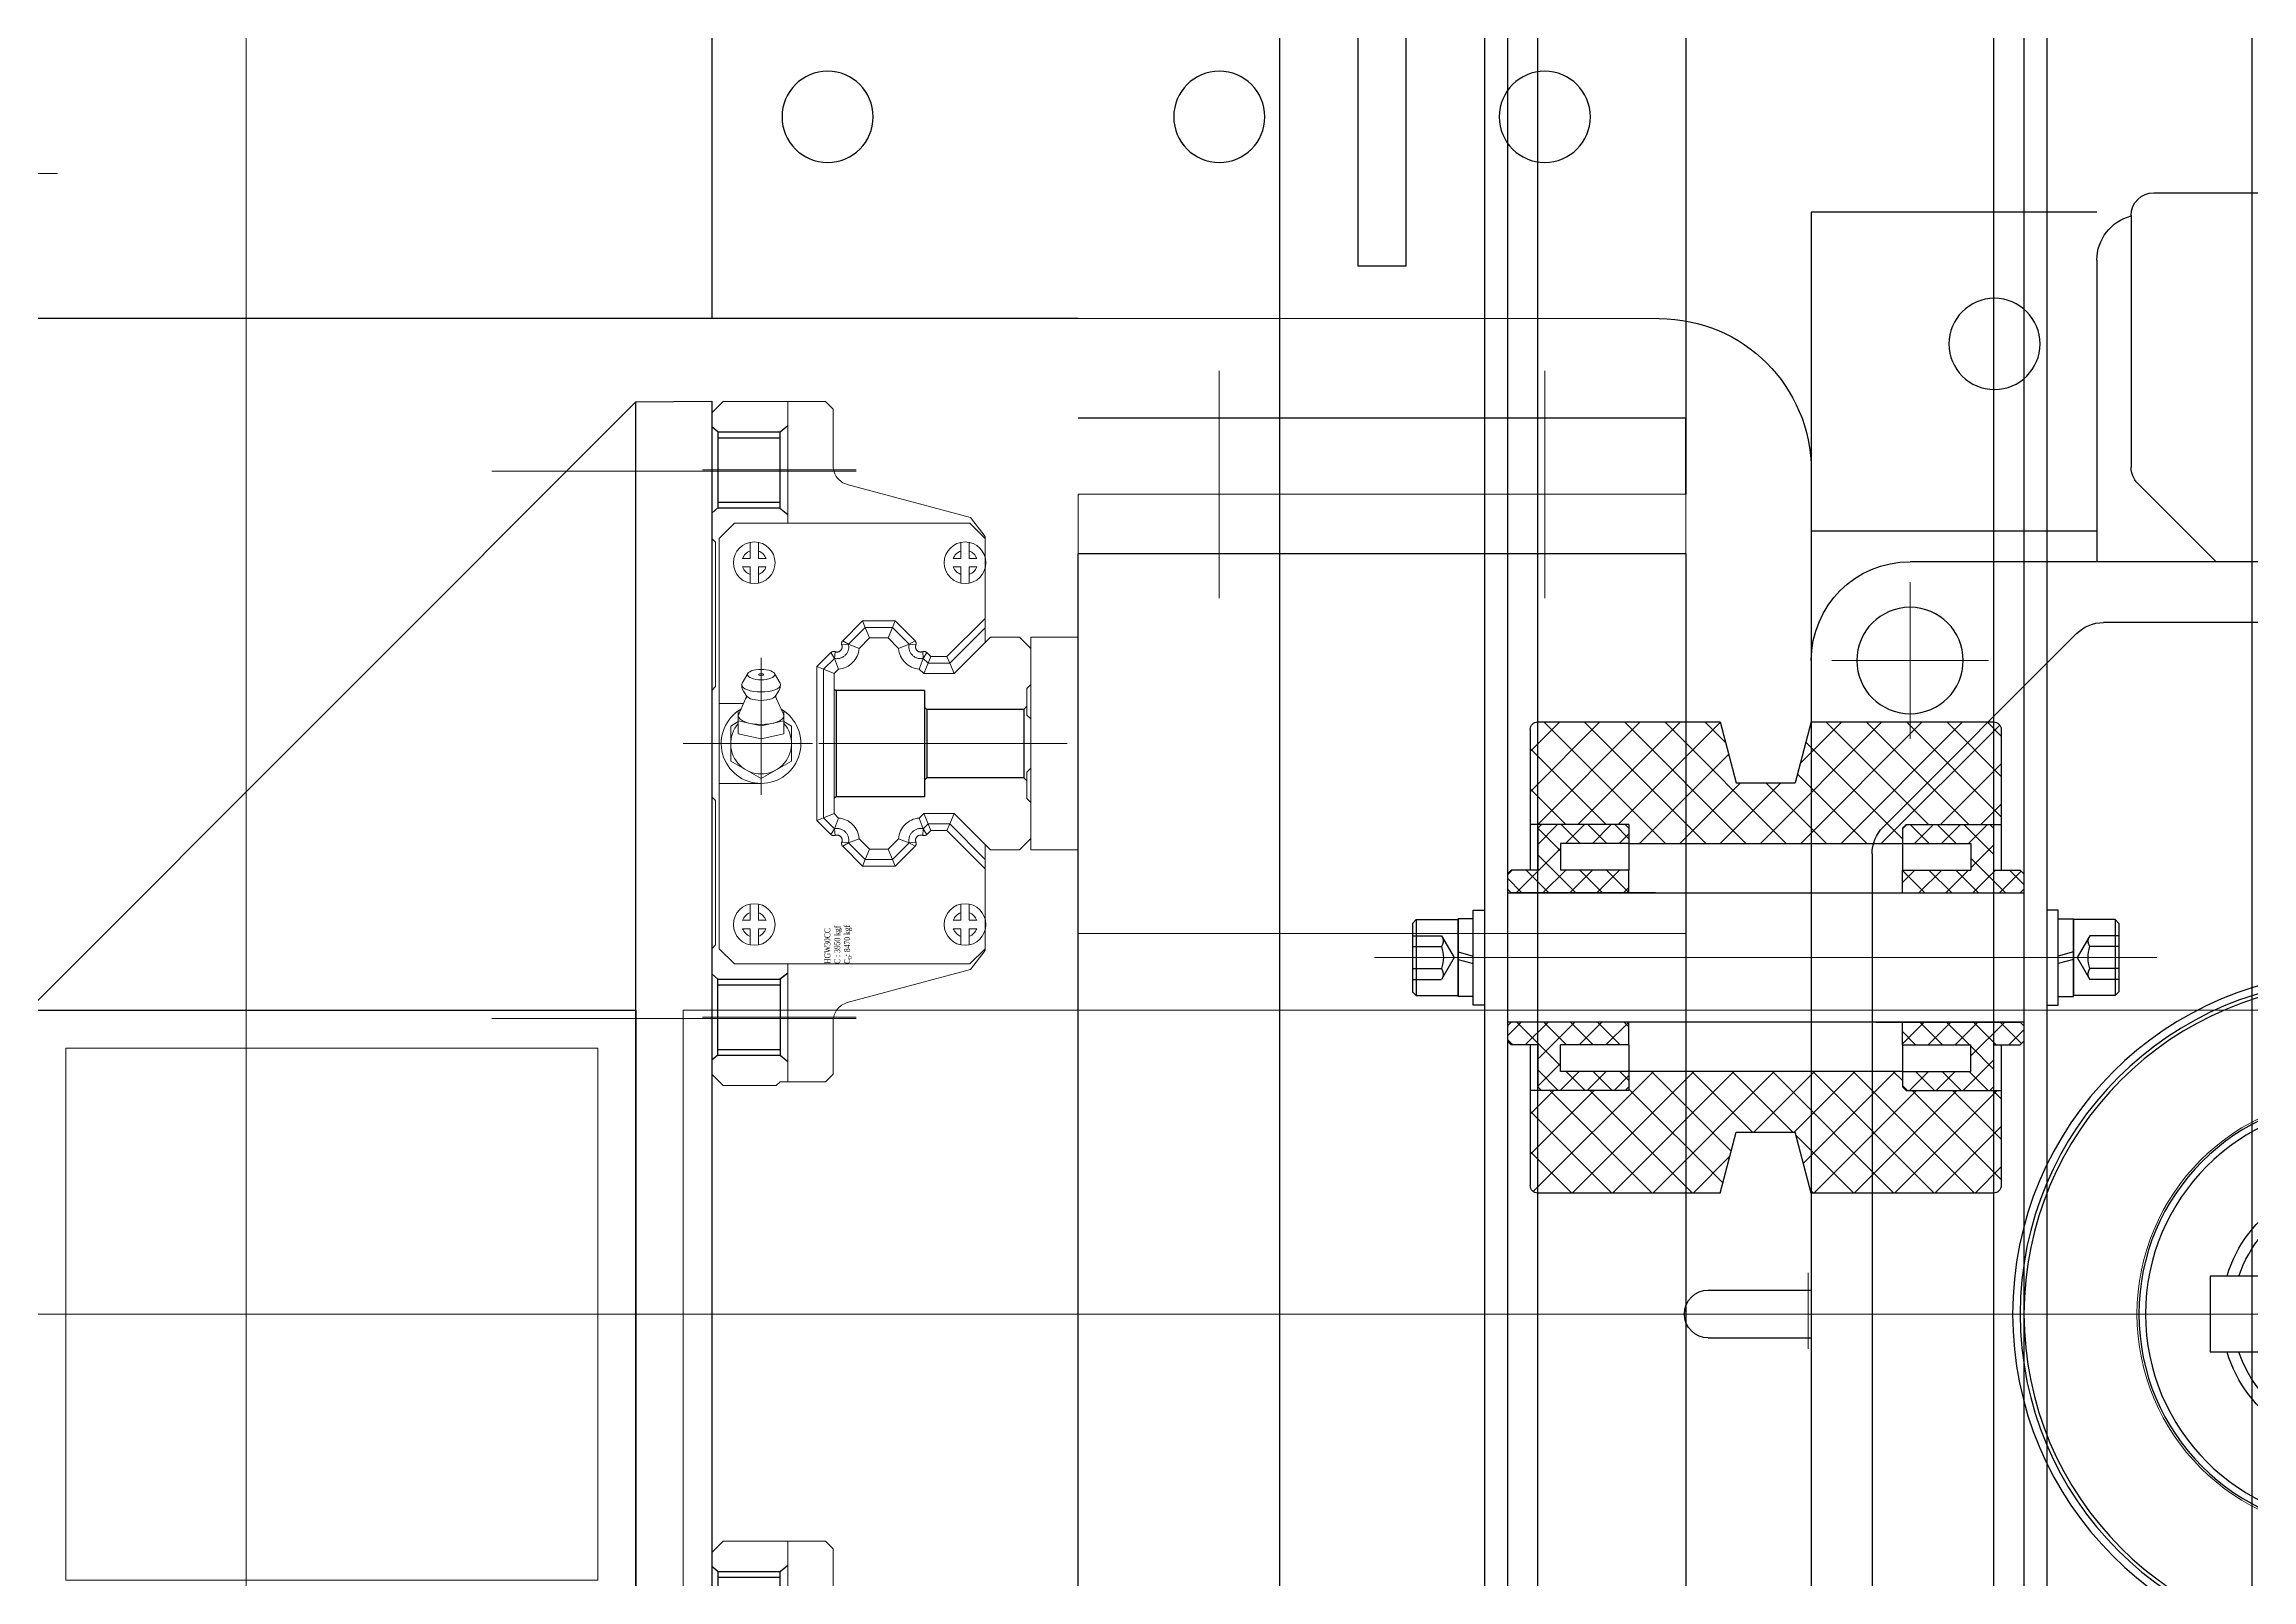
# Model space of a CAD drawing. Extents: x 539033 to 804858, y 468425 to 1263560.
# Drawn here: x 743904.6 to 744195.2, y 509453.6 to 509655.7 of the extents above; entities that cross this region are included whole.
import ezdxf

# ---------------------------------------------------------------- set-up
doc = ezdxf.new("R2010")
doc.units = 0
doc.header["$LTSCALE"] = 1000
doc.header["$MEASUREMENT"] = 0
for name, pattern in [('0', [0, 0]), ('ACAD_ISO02W100', [15, 12, -3]), ('ACAD_ISO04W100', [30, 24, -3, 0, -3]), ('ACAD_ISO10W100', [18.5, 12, -3, 0.5, -3]), ('CENTER2', [1.125, 0.75, -0.125, 0.125, -0.125]), ('DASH', [0.35, 0.25, -0.1]), ('SOLID', [0])]:
    doc.linetypes.add(name, pattern=pattern)
doc.layers.get('0').update_dxf_attribs({"linetype": 'CONTINUOUS'})
for name, color, linetype, lineweight in [('AM_0', 7, 'CONTINUOUS', 30), ('AM_4', 4, 'CONTINUOUS', 15), ('AM_7', 4, 'CENTER2', 15), ('中心線', 4, 'CENTER2', 20), ('中心线', 1, 'ACAD_ISO10W100', 15), ('指線', 3, 'CONTINUOUS', 15), ('标注', 7, 'SOLID', 15), ('点划线', 1, 'ACAD_ISO04W100', 15), ('粗实线', 7, '0', 30), ('虚线', 6, 'ACAD_ISO02W100', 18)]:
    doc.layers.add(name, color=color, linetype=linetype, lineweight=lineweight)
for name, color, linetype in [('View_0_PV', 7, 'CONTINUOUS'), ('摄像头', 7, 'CONTINUOUS'), ('虛線', 7, 'DASH')]:
    doc.layers.add(name, color=color, linetype=linetype)
doc.styles.get("Standard").update_dxf_attribs({"font": 'txt.shx', "width": 0.7, "height": 500, "bigfont": 'hzdx.shx'})

# ---------------------------------------------------------------- blocks, each defined once
blk = doc.blocks.new('A$C3CA42C6C')
at = {"layer": '标注'}
h = blk.add_hatch(dxfattribs=at)
h.set_pattern_fill('ANSI37', color=256, scale=30, angle=270, style=0)
h.set_pattern_definition([(225, (512.0958, 369.0855), (-2.65165, 2.65165), []), (135, (512.0958, 369.0855), (2.65165, 2.65165), [])])
h.paths.add_polyline_path([(55, -126.72), (55, -124.22), (42, -124.22), (42, -111.72, -0.414214), (43, -110.72), (67, -110.72), (69.1, -118.72), (76.9, -118.72), (79, -110.72), (103, -110.72, -0.414214), (104, -111.72), (104, -124.22), (91, -124.22), (91, -126.72)])
h.paths.add_polyline_path([(91, -156.72), (91, -159.22), (104, -159.22), (104, -171.72, -0.414214), (103, -172.72), (79, -172.72), (76.9, -164.72), (69.1, -164.72), (67, -172.72), (43, -172.72, -0.414214), (42, -171.72), (42, -159.22), (55, -159.22), (55, -156.72)])
h = blk.add_hatch(dxfattribs=at)
h.set_pattern_fill('ANSI37', color=256, scale=20, angle=180, style=0)
h.set_pattern_definition([(315, (-50.907, 65.0758), (-1.767767, -1.767767), []), (225, (-50.907, 65.0758), (-1.767767, 1.767767), [])])
h.paths.add_polyline_path([(55, -153.22), (46, -153.22), (46, -156.72), (55, -156.72), (55, -158.72), (54.5, -159.22), (43.5, -159.22), (43, -158.72), (43, -153.22), (39.5, -153.22), (39, -152.72), (39, -150.72), (39.5, -150.22), (55, -150.22)])
h.paths.add_polyline_path([(107, -152.72), (106.5, -153.22), (103, -153.22), (103, -158.72), (102.5, -159.22), (91.5, -159.22), (91, -158.72), (91, -156.72), (100, -156.72), (100, -153.22), (91, -153.22), (91, -150.22), (106.5, -150.22), (107, -150.72)])
h.paths.add_polyline_path([(103, -130.22), (106.5, -130.22), (107, -130.72), (107, -132.72), (106.5, -133.22), (91, -133.22), (91, -130.22), (100, -130.22), (100, -126.72), (91, -126.72), (91, -124.72), (91.5, -124.22), (102.5, -124.22), (103, -124.72)])
h.paths.add_polyline_path([(55, -126.72), (46, -126.72), (46, -130.22), (55, -130.22), (55, -133.22), (39.5, -133.22), (39, -132.72), (39, -130.72), (39.5, -130.22), (43, -130.22), (43, -124.72), (43.5, -124.22), (54.5, -124.22), (55, -124.72)])
at = {"layer": '点划线'}
blk.add_line((21.5, -141.74), (124.5, -141.74), dxfattribs=at)
at = {"layer": '粗实线', "color": 3}
for p, q in [((43, 414.26), (43, -707.05)), ((103, -707.05), (103, 414.26))]:
    blk.add_line(p, q, dxfattribs=at)
at = {"layer": '粗实线'}
for p, q in [((107, 365.26), (107, -716.74)), ((110, 365.26), (110, -716.74)), ((137, 365.26), (137, -716.74)), ((9, 233.26), (9, -716.74)), ((36, 233.26), (36, -716.74)), ((39, 233.26), (39, -716.74)), ((42, -111.72), (42, -130.22)), ((67, -110.72), (43, -110.72)), ((67, -110.72), (69.1, -118.72)), ((79, -110.72), (76.9, -118.72)), ((103, -110.72), (79, -110.72)), ((104, -111.72), (104, -130.22)), ((76.9, -118.72), (69.1, -118.72)), ((54.5, -124.22), (42, -124.22)), ((43.5, -124.22), (43, -124.72)), ((43, -124.72), (43, -130.22)), ((54.5, -124.22), (55, -124.72)), ((55, -124.72), (55, -130.22)), ((91.5, -124.22), (91, -124.72)), ((91, -124.22), (104, -124.22)), ((91, -124.22), (91, -130.22)), ((102.5, -124.22), (103, -124.72)), ((103, -124.72), (103, -130.22)), ((46, -126.72), (46, -130.22)), ((55, -126.72), (46, -126.72)), ((91, -126.72), (55, -126.72)), ((91, -126.72), (100, -126.72)), ((100, -126.72), (100, -130.22)), ((39.5, -130.22), (39, -130.72)), ((39, -130.72), (39, -133.22)), ((43, -130.22), (39.5, -130.22)), ((55, -130.22), (46, -130.22)), ((55, -133.22), (55, -130.22)), ((91, -133.22), (91, -130.22)), ((91, -130.22), (100, -130.22)), ((103, -130.22), (106.5, -130.22)), ((106.5, -130.22), (107, -130.72)), ((107, -130.72), (107, -152.72)), ((39.5, -133.22), (39, -132.72)), ((107, -133.22), (39, -133.22)), ((58.5, -133.22), (39.5, -133.22)), ((87.5, -133.22), (106.5, -133.22)), ((106.5, -133.22), (107, -132.72)), ((34.5, -147.99), (34.5, -135.49)), ((34.5, -135.49), (36, -135.49)), ((36, -135.49), (36, -147.99)), ((110, -135.49), (110, -147.99)), ((111.5, -135.49), (110, -135.49)), ((111.5, -147.99), (111.5, -135.49)), ((26.5, -137.24), (27, -136.74)), ((26.5, -137.24), (26.5, -146.24)), ((26.5, -138.85), (30.33, -138.85)), ((27, -136.74), (32.5, -136.74)), ((27, -136.74), (27, -146.74)), ((30.33, -138.85), (32, -141.74)), ((32.5, -146.84), (32.5, -136.64)), ((34.5, -136.64), (32.5, -136.64)), ((32.5, -136.74), (32.5, -146.74)), ((111.5, -136.64), (113.5, -136.64)), ((113.5, -146.84), (113.5, -136.64)), ((119, -136.74), (113.5, -136.74)), ((113.5, -136.74), (113.5, -146.74)), ((115.67, -138.85), (114, -141.74)), ((119.5, -138.85), (115.67, -138.85)), ((119, -136.74), (119, -146.74)), ((119.5, -137.24), (119, -136.74)), ((119.5, -137.24), (119.5, -146.24)), ((26.5, -140.29), (30.33, -140.29)), ((32, -141.74), (30.33, -144.62)), ((32.5, -140.99), (34.5, -141.53)), ((32.5, -141.99), (34.5, -142.53)), ((113.5, -140.99), (111.5, -141.53)), ((113.5, -141.99), (111.5, -142.53)), ((114, -141.74), (115.67, -144.62)), ((119.5, -140.29), (115.67, -140.29)), ((26.5, -143.18), (30.33, -143.18)), ((26.5, -144.62), (30.33, -144.62)), ((119.5, -143.18), (115.67, -143.18)), ((119.5, -144.62), (115.67, -144.62)), ((26.5, -146.24), (27, -146.74)), ((27, -146.74), (32.5, -146.74)), ((34.5, -146.84), (32.5, -146.84)), ((36, -147.99), (34.5, -147.99)), ((110, -147.99), (111.5, -147.99)), ((111.5, -146.84), (113.5, -146.84)), ((119, -146.74), (113.5, -146.74)), ((119.5, -146.24), (119, -146.74)), ((39.5, -150.22), (39, -150.72)), ((39, -150.22), (39, -152.72)), ((39, -150.22), (107, -150.22)), ((58.5, -150.22), (39.5, -150.22)), ((55, -153.22), (55, -150.22)), ((87.5, -150.22), (106.5, -150.22)), ((91, -153.22), (91, -150.22)), ((106.5, -150.22), (107, -150.72)), ((39, -152.72), (39.5, -153.22)), ((43, -153.22), (39.5, -153.22)), ((42, -153.22), (42, -171.72)), ((43, -153.22), (43, -158.72)), ((46, -156.72), (46, -153.22)), ((55, -153.22), (46, -153.22)), ((55, -153.22), (55, -158.72)), ((91, -153.22), (91, -159.22)), ((91, -153.22), (100, -153.22)), ((100, -156.72), (100, -153.22)), ((103, -153.22), (103, -158.72)), ((103, -153.22), (106.5, -153.22)), ((104, -153.22), (104, -171.72)), ((107, -152.72), (106.5, -153.22)), ((55, -156.72), (46, -156.72)), ((55, -156.72), (91, -156.72)), ((91, -156.72), (100, -156.72)), ((54.5, -159.22), (42, -159.22)), ((43, -158.72), (43.5, -159.22)), ((55, -158.72), (54.5, -159.22)), ((91, -158.72), (91.5, -159.22)), ((91, -159.22), (104, -159.22)), ((103, -158.72), (102.5, -159.22)), ((67, -172.72), (69.1, -164.72)), ((76.9, -164.72), (69.1, -164.72)), ((79, -172.72), (76.9, -164.72)), ((43, -172.72), (67, -172.72)), ((79, -172.72), (103, -172.72))]:
    blk.add_line(p, q, dxfattribs=at)
for centre, radius, start, end in [((43, -111.72), 1, 90, 180), ((103, -111.72), 1, 0, 90), ((29.35, -139.57), 1.21, 323.5307, 23.5307), ((116.65, -139.57), 1.21, 156.4693, 216.4693), ((26.07, -141.74), 4.5, 341.2917, 18.7083), ((119.93, -141.74), 4.5, 161.2917, 198.7083), ((29.35, -143.9), 1.21, 336.4693, 36.4693), ((116.65, -143.9), 1.21, 143.5307, 203.5307), ((43, -171.72), 1, 180, 270), ((103, -171.72), 1, 270, 0)]:
    blk.add_arc(centre, radius, start, end, dxfattribs=at)
blk = doc.blocks.new('A$C22717310')
at = {"layer": '中心线', "color": 1, "ltscale": 100}
blk.add_line((1260, 555), (0, 555), dxfattribs=at)
at = {"layer": '粗实线', "xscale": -1, "rotation": 90}
blk.add_blockref('A$C3CA42C6C', (533.26, 828), dxfattribs=at)
blk = doc.blocks.new('OUTPUT SHAFT_APT658G_01')
at = {"layer": 'AM_0'}
for p, q in [((-5, 19), (5, 19)), ((-5, 11), (5, 11))]:
    blk.add_line(p, q, dxfattribs=at)
at = {"layer": 'AM_0', "ltscale": 0.6}
for p, q in [((-5, 11), (-5, 19)), ((5, 11), (5, 19))]:
    blk.add_line(p, q, dxfattribs=at)
at = {"layer": 'AM_0'}
for radius in [6.5, 4.19]:
    blk.add_circle((0, 0), radius, dxfattribs=at)
for radius, start, end in [(17.5, 106.6015, 73.3985), (16, 108.21, 284.4775), (16, 284.4775, 71.79)]:
    blk.add_arc((0, 0), radius, start, end, dxfattribs=at)
at = {"layer": 'AM_4'}
blk.add_circle((0, 0), 5, dxfattribs=at)
blk = doc.blocks.new('C_CASE_F_ACT259G_32#')
at = {"layer": 'AM_0'}
for p, q in [((-86, 71.5), (86, 71.5)), ((-89.54, 36.58), (-64.08, 62.04)), ((-60.54, 63.5), (60.54, 63.5)), ((64.08, 62.04), (89.54, 36.58)), ((-99, -113.5), (-99, 58.5)), ((99, 58.5), (99, -113.5)), ((-91, -88.04), (-91, 33.04)), ((91, 33.04), (91, -88.04)), ((-41.42, -77.75), (-39.49, -76.3)), ((-40.44, -78.49), (-41.42, -77.75)), ((-39.49, -76.3), (-38.51, -77.04)), ((-38.51, -77.04), (-37.52, -76.3)), ((-37.52, -76.3), (-35.59, -77.75)), ((-35.59, -77.75), (-36.58, -78.49)), ((-25.39, -76.18), (-18.52, -76.18)), ((-18.52, -77.97), (-25.2, -77.97)), ((-18.52, -76.18), (-18.52, -77.97)), ((4.35, -77.74), (4.35, -76.18)), ((4.35, -76.18), (6.25, -76.18)), ((6.25, -77.74), (4.35, -77.74)), ((6.25, -76.18), (6.25, -77.74)), ((9.72, -79.12), (9.72, -76.79)), ((9.72, -76.79), (11.32, -76.79)), ((11.32, -76.79), (11.32, -79.12)), ((-45.7, -80.96), (-43.76, -79.51)), ((-44.71, -81.69), (-45.7, -80.96)), ((-43.76, -79.51), (-42.78, -80.25)), ((-42.78, -80.25), (-40.44, -78.49)), ((-40.85, -81.69), (-38.51, -79.94)), ((-38.51, -79.94), (-36.17, -81.69)), ((-36.58, -78.49), (-34.24, -80.25)), ((-34.24, -80.25), (-33.25, -79.51)), ((-33.25, -79.51), (-31.32, -80.96)), ((-31.32, -80.96), (-32.3, -81.69)), ((-25.2, -80.75), (-21.41, -80.75)), ((-16.73, -84.14), (-16.73, -79.12)), ((-16.73, -79.12), (-15.07, -79.12)), ((-15.07, -79.12), (-15.07, -84.14)), ((-11.52, -85.6), (-11.52, -79.12)), ((-11.52, -79.12), (-9.86, -79.12)), ((-9.86, -79.12), (-9.86, -87.29)), ((-8.07, -79.12), (-0.31, -79.12)), ((-8.07, -87.29), (-8.07, -79.12)), ((-3.53, -80.81), (-6.53, -80.81)), ((-6.53, -80.81), (-6.53, -87.29)), ((-3.53, -87.29), (-3.53, -80.81)), ((-0.31, -80.81), (-1.99, -80.81)), ((-1.99, -80.81), (-1.99, -87.29)), ((4.35, -79.57), (6.25, -79.57)), ((4.35, -87.29), (4.35, -79.57)), ((6.25, -79.57), (6.25, -87.29)), ((7.88, -80.29), (7.88, -79.12)), ((7.88, -79.12), (9.72, -79.12)), ((9.72, -80.29), (7.88, -80.29)), ((9.72, -84.14), (9.72, -80.29)), ((11.32, -79.12), (13.44, -79.12)), ((13.44, -80.29), (11.32, -80.29)), ((11.32, -80.29), (11.32, -84.14)), ((13.44, -79.12), (13.44, -80.29)), ((24.42, -79.12), (32.17, -79.12)), ((24.42, -87.29), (24.42, -79.12)), ((28.96, -80.81), (25.96, -80.81)), ((25.96, -80.81), (25.96, -87.29)), ((28.96, -87.29), (28.96, -80.81)), ((32.17, -80.81), (30.5, -80.81)), ((30.5, -80.81), (30.5, -87.29)), ((-45.7, -82.43), (-44.71, -81.69)), ((-43.76, -83.88), (-45.7, -82.43)), ((-42.78, -83.14), (-43.76, -83.88)), ((-40.44, -84.9), (-42.78, -83.14)), ((-38.51, -83.45), (-40.85, -81.69)), ((-36.17, -81.69), (-38.51, -83.45)), ((-34.24, -83.14), (-36.58, -84.9)), ((-33.25, -83.88), (-34.24, -83.14)), ((-31.32, -82.43), (-33.25, -83.88)), ((-32.3, -81.69), (-31.32, -82.43)), ((-21.65, -82.72), (-25.39, -82.72)), ((1.02, -87.29), (1.02, -82.27)), ((2.55, -82.27), (2.55, -87.29)), ((33.5, -87.29), (33.5, -82.27)), ((35.04, -82.27), (35.04, -87.29)), ((-41.42, -85.64), (-40.44, -84.9)), ((-39.49, -87.09), (-41.42, -85.64)), ((-38.51, -86.35), (-39.49, -87.09)), ((-37.52, -87.09), (-38.51, -86.35)), ((-35.59, -85.64), (-37.52, -87.09)), ((-36.58, -84.9), (-35.59, -85.64)), ((-28.33, -87.29), (-28.33, -85.5)), ((-28.33, -85.5), (-21.65, -85.5)), ((-13.64, -85.6), (-11.52, -85.6)), ((12.72, -85.6), (13.44, -85.6)), ((13.44, -85.6), (13.44, -87.28)), ((-21.41, -87.29), (-28.33, -87.29)), ((-9.86, -87.29), (-13.64, -87.29)), ((-6.53, -87.29), (-8.07, -87.29)), ((-1.99, -87.29), (-3.53, -87.29)), ((2.55, -87.29), (1.02, -87.29)), ((6.25, -87.29), (4.35, -87.29)), ((13.44, -87.28), (12.72, -87.28)), ((25.96, -87.29), (24.42, -87.29)), ((30.5, -87.29), (28.96, -87.29)), ((35.04, -87.29), (33.5, -87.29)), ((-64.08, -117.04), (-89.54, -91.58)), ((89.54, -91.58), (64.08, -117.04)), ((60.54, -118.5), (-60.54, -118.5)), ((86, -126.5), (-86, -126.5))]:
    blk.add_line(p, q, dxfattribs=at)
for centre, radius in [((-86, 58.5), 7), ((86, 58.5), 7), ((0, 0), 45), ((0, 0), 44), ((0, 0), 43.5), ((0, 0), 28.37), ((0, 0), 27.5), ((-86, -113.5), 7), ((86, -113.5), 7)]:
    blk.add_circle(centre, radius, dxfattribs=at)
for centre, radius, start, end in [((-86, 58.5), 13, 90, 180), ((86, 58.5), 13, 0, 90), ((-60.54, 58.5), 5, 90, 135), ((60.54, 58.5), 5, 45, 90), ((-86, 33.04), 5, 135, 180), ((86, 33.04), 5, 0, 45), ((-86, -88.04), 5, 180, 225), ((86, -88.04), 5, 315, 0), ((-86, -113.5), 13, 180, 270), ((86, -113.5), 13, 270, 0), ((-60.54, -113.5), 5, 225, 270), ((60.54, -113.5), 5, 270, 315)]:
    blk.add_arc(centre, radius, start, end, dxfattribs=at)
for centre, major_axis, ratio, start_param, end_param in [((-25.42, -79.45), (0, -3.27), 0.882458, 3.133542, 6.291454), ((-25.24, -79.36), (0, 1.39), 0.882458, 6.251839, 9.456664), ((-21.4, -84.02), (0, -3.27), 0.882458, 6.280748, 9.426982), ((-0.27, -82.22), (0, 3.1), 0.910147, 4.696527, 6.298819), ((-0.31, -82.27), (0, -1.46), 0.910147, 1.568379, 3.14404), ((32.22, -82.22), (0, 3.1), 0.910147, 4.696527, 6.298819), ((32.17, -82.27), (0, -1.46), 0.910147, 1.568379, 3.14404), ((-21.63, -84.11), (0, 1.39), 0.882458, 3.121869, 6.302908), ((-13.71, -84.21), (0, -3.08), 0.980276, 4.688971, 6.306603), ((-13.65, -84.15), (0, 1.45), 0.980276, 1.562909, 3.149449), ((12.68, -84.17), (0, -3.11), 0.953134, 4.69966, 6.295686), ((12.67, -84.19), (0, 1.41), 0.953134, 1.533733, 3.17884)]:
    blk.add_ellipse(centre, major_axis=major_axis, ratio=ratio, start_param=start_param, end_param=end_param, dxfattribs=at)
for centre, major_axis in [((18.44, -83.21), (0, -4.08)), ((18.44, -83.21), (0, -2.39)), ((40.69, -83.21), (0, -4.08)), ((40.69, -83.21), (0, -2.39))]:
    blk.add_ellipse(centre, major_axis=major_axis, ratio=0.979569, dxfattribs=at)
at = {"layer": 'AM_7', "ltscale": 0.4}
for p, q in [((0, -131.5), (0, 97.41)), ((-86, 48.19), (-86, 68.81)), ((86, 48.19), (86, 68.81)), ((-96.31, 58.5), (-75.69, 58.5)), ((75.69, 58.5), (96.31, 58.5)), ((-104, 0), (104, 0)), ((-86, -123.81), (-86, -103.19)), ((86, -123.81), (86, -103.19)), ((-96.31, -113.5), (-75.69, -113.5)), ((75.69, -113.5), (96.31, -113.5))]:
    blk.add_line(p, q, dxfattribs=at)
blk = doc.blocks.new('EYE_B___________8__01__K')
at = {"layer": 'AM_0', "color": 7, "lineweight": 30}
for p, q in [((-3.15, 30.15), (-3.15, 16.6)), ((3.15, 30.15), (3.15, 16.6))]:
    blk.add_line(p, q, dxfattribs=at)
at = {"layer": 'AM_0', "color": 4, "linetype": 'CENTER2', "lineweight": 15, "ltscale": 0.4}
blk.add_line((-5.41, 17), (4.59, 17), dxfattribs=at)
at = {"layer": 'AM_0', "color": 7, "lineweight": 30}
blk.add_arc((0, 30.15), 3.15, 0, 180, dxfattribs=at)
blk = doc.blocks.new('D_BOX_EH787WW_V_____03')
at = {"layer": 'AM_0', "color": 4, "linetype": 'CENTER2', "lineweight": 15, "ltscale": 0.4}
for p, q in [((0, 79.08), (0, -15.37)), ((-21.25, 54.26), (-21.25, 20.17)), ((21.25, 54.02), (21.25, 20.17)), ((-42.12, 35), (38.24, 35))]:
    blk.add_line(p, q, dxfattribs=at)
at = {"layer": 'AM_0', "color": 7, "lineweight": 30}
for p, q in [((55, 73.56), (-55, 73.56)), ((-58, 70.56), (-58, 37.43)), ((58, 70.56), (58, 37.43)), ((-62.5, 64.69), (-62.5, 25)), ((62.5, 64.69), (62.5, 25)), ((-57.12, 35.31), (-46.81, 25)), ((57.12, 35.31), (46.81, 25))]:
    blk.add_line(p, q, dxfattribs=at)
for centre, radius, start, end in [((-55, 70.56), 3, 90, 180), ((55, 70.56), 3, 0, 90), ((-56.5, 64.69), 6, 104.4777, 180), ((56.5, 64.69), 6, 0, 75.5219), ((-55, 37.43), 3, 180, 225), ((55, 37.43), 3, 315, 360)]:
    blk.add_arc(centre, radius, start, end, dxfattribs=at)
at = {"layer": 'AM_0'}
blk.add_point((0, 2.5), dxfattribs=at)
blk = doc.blocks.new('A$C042C5197')
at = {"layer": 'AM_0'}
for name in ['C_CASE_F_ACT259G_32#', 'OUTPUT SHAFT_APT658G_01']:
    blk.add_blockref(name, (153.08, 131.5), dxfattribs=at)
at = {"layer": 'View_0_PV'}
blk.add_blockref('EYE_B___________8__01__K', (153.08, 186.4), dxfattribs=at)
at = {"layer": 'View_0_PV', "rotation": 90}
blk.add_blockref('D_BOX_EH787WW_V_____03', (79.08, 102.9), dxfattribs=at)
blk = doc.blocks.new('A$C24B235E3')
at = {"ltscale": 0.27}
for p, q in [((1.5, 46.78), (0, 45.28)), ((1.5, 46.78), (0, 45.28)), ((18, 46.78), (1.5, 46.78)), ((1.5, 46.78), (18, 46.78)), ((18, 46.78), (18.5, 46.28)), ((18, 46.78), (18.5, 46.28)), ((38, 46.78), (37.5, 46.28)), ((52, 46.78), (38, 46.78)), ((52, 46.78), (52.5, 46.28)), ((72, 46.78), (71.5, 46.28)), ((72, 46.78), (71.5, 46.28)), ((88.5, 46.78), (72, 46.78)), ((72, 46.78), (88.5, 46.78)), ((88.5, 46.78), (90, 45.28)), ((88.5, 46.78), (90, 45.28)), ((0, 45.28), (0, 38.28)), ((16, 43.78), (18, 45.78)), ((18, 45.78), (16, 43.78)), ((16, 43.78), (16, 12.78)), ((16, 12.78), (16, 43.78)), ((72, 45.78), (18, 45.78)), ((18, 45.78), (72, 45.78)), ((37.5, 46.28), (18.5, 46.28)), ((18.5, 46.28), (37.5, 46.28)), ((39.75, 40.28), (39.75, 45.78)), ((39.75, 40.28), (39.75, 45.78)), ((42.69, 44.28), (40.38, 40.28)), ((42.69, 44.28), (47.31, 44.28)), ((47.89, 43.28), (47.31, 44.28)), ((50.25, 42.6), (50.25, 45.78)), ((50.25, 42.6), (50.25, 45.78)), ((71.5, 46.28), (52.5, 46.28)), ((52.5, 46.28), (71.5, 46.28)), ((72, 45.78), (74, 43.78)), ((74, 43.78), (72, 45.78)), ((74, 12.78), (74, 43.78)), ((74, 43.78), (74, 12.78)), ((90, 31.78), (90, 45.28)), ((90, 45.28), (90, 38.28)), ((45.64, 40.28), (46.3, 43.28)), ((46.3, 43.28), (49.32, 43.28)), ((47.33, 40.28), (47.99, 43.28)), ((47.5, 40.28), (47.53, 40.87)), ((47.53, 40.87), (47.59, 41.43)), ((47.59, 41.43), (47.7, 41.95)), ((47.7, 41.95), (47.84, 42.4)), ((47.84, 42.4), (48.02, 42.77)), ((48.02, 42.77), (48.21, 43.05)), ((48.21, 43.05), (48.43, 43.22)), ((48.43, 43.22), (48.65, 43.28)), ((48.65, 43.28), (48.88, 43.22)), ((48.88, 43.22), (50.88, 42.32)), ((49.38, 43), (49.32, 43.28)), ((50.7, 40.66), (50.74, 41.03)), ((50.74, 41.03), (50.81, 41.36)), ((50.81, 41.36), (50.9, 41.66)), ((50.88, 42.32), (51.12, 42.22)), ((50.9, 41.66), (51.01, 41.9)), ((51.01, 41.9), (51.14, 42.08)), ((51.12, 42.22), (51.33, 42.23)), ((51.14, 42.08), (51.28, 42.19)), ((51.28, 42.19), (51.33, 42.23)), ((51.33, 42.23), (51.89, 42.59)), ((51.72, 42.46), (51.89, 42.59)), ((51.79, 40.28), (51.81, 40.78)), ((51.81, 40.78), (51.86, 41.26)), ((51.86, 41.26), (51.95, 41.7)), ((51.89, 42.59), (52.21, 42.76)), ((51.95, 41.7), (52.07, 42.09)), ((52.07, 42.09), (52.22, 42.4)), ((52.21, 42.76), (52.4, 42.81)), ((52.22, 42.4), (52.39, 42.64)), ((52.39, 42.64), (52.57, 42.78)), ((52.4, 42.81), (52.76, 42.83)), ((52.57, 42.78), (52.76, 42.83)), ((52.76, 42.83), (52.95, 42.78)), ((52.95, 42.78), (54.21, 42.04)), ((53.4, 40.63), (53.44, 40.97)), ((53.44, 40.97), (53.5, 41.28)), ((53.5, 41.28), (53.59, 41.55)), ((53.59, 41.55), (53.69, 41.77)), ((53.69, 41.77), (53.81, 41.94)), ((53.81, 41.94), (53.94, 42.04)), ((53.94, 42.04), (54.07, 42.07)), ((54.07, 42.07), (54.21, 42.04)), ((54.21, 42.04), (54.33, 41.94)), ((54.45, 41.77), (54.33, 41.94)), ((54.56, 41.55), (54.45, 41.77)), ((54.64, 41.28), (54.56, 41.55)), ((54.7, 40.97), (54.64, 41.28)), ((54.74, 40.63), (54.7, 40.97)), ((0, 38.28), (0.5, 37.78)), ((0.5, 37.78), (0.5, 31.78)), ((40.38, 40.28), (42.69, 36.28)), ((45.64, 40.28), (47.33, 40.28)), ((46.3, 37.28), (45.64, 40.28)), ((47.99, 37.28), (47.33, 40.28)), ((47.53, 39.69), (47.5, 40.28)), ((47.59, 39.13), (47.53, 39.69)), ((47.7, 38.61), (47.59, 39.13)), ((47.84, 38.16), (47.7, 38.61)), ((48.02, 37.79), (47.84, 38.16)), ((48.21, 37.51), (48.02, 37.79)), ((48.88, 37.34), (50.88, 38.24)), ((50.68, 40.28), (50.7, 40.66)), ((50.7, 39.9), (50.68, 40.28)), ((50.74, 39.53), (50.7, 39.9)), ((50.81, 39.2), (50.74, 39.53)), ((50.9, 38.9), (50.81, 39.2)), ((50.88, 38.24), (51.12, 38.34)), ((51.01, 38.66), (50.9, 38.9)), ((51.14, 38.48), (51.01, 38.66)), ((51.07, 38.34), (51.12, 38.34)), ((51.12, 38.34), (51.33, 38.33)), ((51.14, 38.48), (51.28, 38.37)), ((51.28, 38.37), (51.33, 38.33)), ((51.33, 38.33), (51.89, 37.97)), ((51.81, 39.78), (51.79, 40.28)), ((51.86, 39.3), (51.81, 39.78)), ((51.95, 38.86), (51.86, 39.3)), ((51.89, 37.97), (52.21, 37.8)), ((52.07, 38.47), (51.95, 38.86)), ((52.22, 38.16), (52.07, 38.47)), ((52.21, 37.8), (52.4, 37.75)), ((52.39, 37.92), (52.22, 38.16)), ((52.39, 37.92), (52.57, 37.78)), ((52.95, 37.78), (54.21, 38.52)), ((53.39, 40.28), (53.4, 40.63)), ((53.4, 39.93), (53.39, 40.28)), ((53.44, 39.59), (53.4, 39.93)), ((53.5, 39.28), (53.44, 39.59)), ((53.59, 39.01), (53.5, 39.28)), ((53.69, 38.79), (53.59, 39.01)), ((53.81, 38.62), (53.69, 38.79)), ((53.8, 38.64), (53.8, 38.64)), ((53.81, 38.62), (53.94, 38.52)), ((53.94, 38.52), (54.07, 38.49)), ((54.07, 38.49), (54.21, 38.52)), ((54.21, 38.52), (54.33, 38.62)), ((54.33, 38.62), (54.45, 38.79)), ((54.45, 38.79), (54.56, 39.01)), ((54.56, 39.01), (54.64, 39.28)), ((54.64, 39.28), (54.7, 39.59)), ((54.7, 39.59), (54.74, 39.93)), ((54.76, 40.28), (54.74, 40.63)), ((54.74, 39.93), (54.76, 40.28)), ((16, 36.78), (0.5, 36.78)), ((47.31, 36.28), (42.69, 36.28)), ((46.3, 37.28), (49.32, 37.28)), ((47.89, 37.28), (47.31, 36.28)), ((48.21, 37.51), (48.43, 37.34)), ((48.43, 37.34), (48.65, 37.28)), ((48.65, 37.28), (48.88, 37.34)), ((49.32, 37.28), (49.38, 37.56)), ((52.4, 37.75), (52.76, 37.73)), ((52.57, 37.78), (52.76, 37.73)), ((52.76, 37.73), (52.95, 37.78)), ((74, 36.78), (90, 36.78)), ((74, 36.78), (89.5, 36.78)), ((34.86, 32.92), (33.03, 31.09)), ((34.86, 32.92), (33.03, 31.09)), ((35.22, 32.05), (33.79, 30.63)), ((35.22, 32.05), (33.79, 30.63)), ((34.86, 32.92), (55.14, 32.92)), ((55.14, 32.92), (34.86, 32.92)), ((35.22, 32.05), (34.86, 32.92)), ((35.22, 32.05), (34.86, 32.92)), ((35.22, 32.05), (54.78, 32.05)), ((54.78, 32.05), (35.22, 32.05)), ((35.79, 30.68), (35.22, 32.05)), ((35.79, 30.68), (35.22, 32.05)), ((54.21, 30.68), (54.78, 32.05)), ((54.21, 30.68), (54.78, 32.05)), ((54.78, 32.05), (55.14, 32.92)), ((54.78, 32.05), (55.14, 32.92)), ((54.78, 32.05), (56.21, 30.63)), ((54.78, 32.05), (56.21, 30.63)), ((55.14, 32.92), (56.97, 31.09)), ((55.14, 32.92), (56.97, 31.09)), ((1.5, 30.78), (0.5, 31.78)), ((1.5, 30.78), (8.49, 30.78)), ((31.49, 29.54), (28.86, 26.92)), ((31.49, 29.54), (28.86, 26.92)), ((31.94, 28.78), (31.49, 29.54)), ((31.94, 28.78), (31.49, 29.54)), ((31.94, 28.78), (32.02, 29.65)), ((31.94, 28.78), (32.02, 29.65)), ((33.79, 30.63), (32.92, 30.55)), ((33.79, 30.63), (32.92, 30.55)), ((33.79, 30.63), (33.03, 31.09)), ((33.79, 30.63), (33.03, 31.09)), ((35.19, 30.08), (33.79, 30.63)), ((35.2, 30.09), (33.79, 30.63)), ((35.79, 30.68), (35.2, 30.09)), ((35.79, 30.68), (35.2, 30.09)), ((35.79, 30.68), (54.21, 30.68)), ((54.21, 30.68), (35.79, 30.68)), ((35.79, 30.68), (54.21, 30.68)), ((54.21, 30.68), (35.79, 30.68)), ((54.11, 30.68), (35.89, 30.68)), ((35.89, 30.68), (54.11, 30.68)), ((54.11, 30.68), (35.89, 30.68)), ((35.89, 30.68), (54.11, 30.68)), ((54.21, 30.68), (54.8, 30.09)), ((54.21, 30.68), (54.8, 30.09)), ((54.21, 30.68), (54.8, 30.09)), ((54.21, 30.68), (54.8, 30.09)), ((54.8, 30.09), (56.21, 30.63)), ((54.81, 30.08), (56.21, 30.63)), ((56.21, 30.63), (56.97, 31.09)), ((56.21, 30.63), (56.97, 31.09)), ((56.21, 30.63), (57.08, 30.55)), ((56.21, 30.63), (57.08, 30.55)), ((58.06, 28.78), (57.98, 29.65)), ((58.06, 28.78), (57.98, 29.65)), ((58.06, 28.78), (58.52, 29.54)), ((58.06, 28.78), (58.52, 29.54)), ((58.52, 29.54), (61.14, 26.92)), ((58.52, 29.54), (61.14, 26.92)), ((89, 30.78), (81.51, 30.78)), ((88.5, 30.78), (81.51, 30.78)), ((90, 31.78), (89, 30.78)), ((15.25, 12.71), (10.91, 28.93)), ((15.25, 12.71), (10.91, 28.93)), ((28.86, 22.63), (28.86, 26.92)), ((28.86, 22.63), (28.86, 26.92)), ((29.73, 26.56), (28.86, 26.92)), ((29.73, 26.56), (28.86, 26.92)), ((31.94, 28.78), (29.73, 26.56)), ((31.94, 28.78), (29.73, 26.56)), ((31.1, 25.99), (29.73, 26.56)), ((31.1, 25.99), (29.73, 26.56)), ((29.73, 22.99), (29.73, 26.56)), ((29.73, 22.99), (29.73, 26.56)), ((32.48, 27.37), (31.1, 25.99)), ((32.48, 27.37), (31.1, 25.99)), ((32.48, 27.37), (31.94, 28.78)), ((32.48, 27.37), (31.94, 28.78)), ((57.52, 27.37), (58.06, 28.78)), ((57.52, 27.37), (58.06, 28.78)), ((57.52, 27.37), (58.9, 25.99)), ((57.52, 27.37), (58.9, 25.99)), ((57.52, 27.37), (58.9, 25.99)), ((57.52, 27.37), (58.9, 25.99)), ((58.06, 28.78), (60.27, 26.56)), ((58.06, 28.78), (60.27, 26.56)), ((58.9, 25.99), (60.27, 26.56)), ((58.9, 25.99), (60.27, 26.56)), ((60.27, 26.56), (61.14, 26.92)), ((60.27, 26.56), (61.14, 26.92)), ((60.27, 22.99), (60.27, 26.56)), ((60.27, 22.99), (60.27, 26.56)), ((61.14, 22.63), (61.14, 26.92)), ((61.14, 22.63), (61.14, 26.92)), ((74.75, 12.71), (79.09, 28.93)), ((74.75, 12.71), (79.09, 28.93)), ((31.1, 23.56), (29.73, 22.99)), ((31.1, 23.56), (29.73, 22.99)), ((31.1, 23.56), (31.1, 25.99)), ((31.1, 23.56), (31.1, 25.99)), ((31.1, 23.56), (31.1, 25.99)), ((31.1, 23.56), (31.1, 25.99)), ((31.1, 23.56), (32.48, 22.19)), ((31.1, 23.56), (32.48, 22.19)), ((31.1, 23.56), (32.48, 22.19)), ((31.1, 23.56), (32.48, 22.19)), ((58.9, 23.56), (57.53, 22.19)), ((58.9, 23.56), (57.53, 22.19)), ((58.9, 23.56), (57.53, 22.19)), ((58.9, 23.56), (57.53, 22.19)), ((58.9, 23.56), (58.9, 25.99)), ((58.9, 23.56), (58.9, 25.99)), ((58.9, 23.56), (58.9, 25.99)), ((58.9, 23.56), (58.9, 25.99)), ((58.9, 23.56), (60.27, 22.99)), ((58.9, 23.56), (60.27, 22.99)), ((29.73, 22.99), (28.86, 22.63)), ((29.73, 22.99), (28.86, 22.63)), ((28.86, 22.63), (31.48, 20.01)), ((28.86, 22.63), (31.48, 20.01)), ((29.73, 22.99), (31.94, 20.78)), ((29.73, 22.99), (31.94, 20.78)), ((31.48, 20.01), (31.94, 20.78)), ((31.48, 20.01), (31.94, 20.78)), ((32.48, 22.19), (31.94, 20.78)), ((32.48, 22.18), (31.94, 20.78)), ((31.94, 20.78), (32.02, 19.9)), ((31.94, 20.78), (32.02, 19.9)), ((57.52, 22.18), (58.06, 20.78)), ((57.53, 22.19), (58.06, 20.78)), ((58.06, 20.78), (57.98, 19.9)), ((58.06, 20.78), (57.98, 19.9)), ((60.27, 22.99), (58.06, 20.78)), ((60.27, 22.99), (58.06, 20.78)), ((58.52, 20.01), (58.06, 20.78)), ((58.52, 20.01), (58.06, 20.78)), ((61.14, 22.63), (58.52, 20.01)), ((61.14, 22.63), (58.52, 20.01)), ((60.27, 22.99), (61.14, 22.63)), ((60.27, 22.99), (61.14, 22.63)), ((33.79, 18.93), (32.91, 19.01)), ((33.79, 18.93), (32.91, 19.01)), ((33.79, 18.93), (33.03, 18.47)), ((33.79, 18.93), (33.03, 18.47)), ((33.03, 18.47), (33.56, 17.93)), ((33.03, 18.47), (33.56, 17.93)), ((34.43, 18.29), (33.56, 17.93)), ((34.43, 18.29), (33.56, 17.93)), ((33.56, 17.93), (33.56, 15.81)), ((33.56, 17.93), (33.56, 15.81)), ((35.2, 19.46), (33.79, 18.93)), ((35.2, 19.46), (33.79, 18.93)), ((33.79, 18.93), (34.43, 18.29)), ((33.79, 18.93), (34.43, 18.29)), ((35.8, 18.86), (34.43, 18.29)), ((35.8, 18.86), (34.43, 18.29)), ((34.43, 18.29), (34.43, 15.45)), ((34.43, 18.29), (34.43, 15.45)), ((35.2, 19.46), (35.8, 18.86)), ((35.2, 19.46), (35.8, 18.86)), ((35.2, 19.46), (35.8, 18.86)), ((35.2, 19.46), (35.8, 18.86)), ((35.8, 18.86), (35.8, 14.88)), ((35.8, 18.86), (35.8, 14.88)), ((35.8, 18.86), (35.8, 14.88)), ((35.8, 18.86), (35.8, 14.88)), ((54.8, 19.46), (54.2, 18.86)), ((54.8, 19.46), (54.2, 18.86)), ((54.8, 19.46), (54.2, 18.86)), ((54.8, 19.46), (54.2, 18.86)), ((54.2, 18.86), (55.57, 18.29)), ((54.2, 18.86), (55.57, 18.29)), ((54.2, 18.86), (54.2, 14.88)), ((54.2, 18.86), (54.2, 14.88)), ((54.2, 18.86), (54.2, 14.88)), ((54.2, 18.86), (54.2, 14.88)), ((54.8, 19.46), (56.21, 18.93)), ((54.8, 19.46), (56.21, 18.93)), ((56.21, 18.93), (55.57, 18.29)), ((56.21, 18.93), (55.57, 18.29)), ((55.57, 18.29), (56.44, 17.93)), ((55.57, 18.29), (56.44, 17.93)), ((55.57, 18.29), (55.57, 15.45)), ((55.57, 18.29), (55.57, 15.45)), ((56.21, 18.93), (57.09, 19.01)), ((56.21, 18.93), (57.09, 19.01)), ((56.21, 18.93), (56.97, 18.47)), ((56.21, 18.93), (56.97, 18.47)), ((56.97, 18.47), (56.44, 17.93)), ((56.97, 18.47), (56.44, 17.93)), ((56.44, 17.93), (56.44, 15.81)), ((56.44, 17.93), (56.44, 15.81)), ((33.56, 15.81), (28.53, 10.78)), ((33.56, 15.81), (28.53, 10.78)), ((34.43, 15.45), (29.76, 10.78)), ((34.43, 15.45), (29.76, 10.78)), ((35.8, 14.88), (31, 10.08)), ((35.8, 14.88), (31.7, 10.78)), ((34.43, 15.45), (33.56, 15.81)), ((34.43, 15.45), (33.56, 15.81)), ((35.8, 14.88), (34.43, 15.45)), ((35.8, 14.88), (34.43, 15.45)), ((54.2, 14.88), (55.57, 15.45)), ((54.2, 14.88), (55.57, 15.45)), ((54.2, 14.88), (58.3, 10.78)), ((54.2, 14.88), (59, 10.08)), ((55.57, 15.45), (56.44, 15.81)), ((55.57, 15.45), (56.44, 15.81)), ((55.57, 15.45), (60.24, 10.78)), ((55.57, 15.45), (60.24, 10.78)), ((56.44, 15.81), (61.47, 10.78)), ((56.44, 15.81), (61.47, 10.78)), ((15.25, 12.71), (17.77, 10.78)), ((18, 10.78), (16, 12.78)), ((74, 12.78), (72, 10.78)), ((74.75, 12.71), (72.23, 10.78)), ((17.77, 10.78), (24.2, 10.78)), ((18, 10.78), (31.7, 10.78)), ((31, 10.08), (31, 6.28)), ((58.3, 10.78), (72, 10.78)), ((59, 10.08), (59, 6.28)), ((72.23, 10.78), (65.8, 10.78)), ((31, 6.28), (32.5, 4.78)), ((59, 6.28), (57.5, 4.78)), ((37.25, 4.78), (32.5, 4.78)), ((37.75, 5.28), (37.25, 4.78)), ((37.75, 5.28), (41.25, 5.28)), ((41.25, 5.28), (41.75, 4.78)), ((41.75, 4.78), (48.25, 4.78)), ((48.75, 5.28), (48.25, 4.78)), ((52.25, 5.28), (48.75, 5.28)), ((52.25, 5.28), (52.75, 4.78)), ((52.75, 4.78), (57.5, 4.78))]:
    blk.add_line(p, q, dxfattribs=at)
blk.add_lwpolyline([(53.95, 40.28), (53.99, 40.06), (54.02, 40), (54.05, 39.97), (54.09, 39.97), (54.13, 40), (54.16, 40.06), (54.19, 40.19), (54.19, 40.28), (54.16, 40.5), (54.12, 40.56), (54.09, 40.59), (54.05, 40.59), (54.02, 40.56), (53.99, 40.5), (53.96, 40.37), (53.95, 40.28)], dxfattribs=at)
for centre, radius, start, end in [((45, 40.28), 5.25, 30.2433, 329.7567), ((45, 40.28), 4, 48.5904, 311.4096), ((8.49, 28.28), 2.5, 15.0004, 90.0004), ((8.49, 28.28), 2.5, 15, 90), ((31.84, 29.19), 0.5, 68.5914, 135), ((31.84, 29.19), 0.5, 68.5911, 134.9996), ((32.27, 30.3), 1.56, 257.7699, 12.2301), ((32.27, 30.3), 1.56, 257.7695, 12.2297), ((32.27, 30.3), 0.69, 248.5914, 21.4086), ((32.27, 30.3), 0.69, 248.5911, 21.4082), ((32.27, 30.3), 2.93, 274.1425, 355.8575), ((32.27, 30.3), 2.93, 274.1421, 355.8571), ((32.27, 30.3), 2.93, 274.1425, 355.8575), ((32.27, 30.3), 2.93, 274.1421, 355.8571), ((33.38, 30.73), 0.5, 135, 201.4086), ((33.38, 30.73), 0.5, 134.9996, 201.4082), ((57.73, 30.3), 2.93, 184.1425, 265.8575), ((57.73, 30.3), 2.93, 184.1421, 265.8571), ((57.73, 30.3), 2.93, 184.1425, 265.8575), ((57.73, 30.3), 2.93, 184.1421, 265.8571), ((57.73, 30.3), 1.56, 167.7699, 282.2301), ((57.73, 30.3), 1.56, 167.7695, 282.2297), ((56.62, 30.73), 0.5, 338.5914, 45), ((56.62, 30.73), 0.5, 338.5911, 44.9996), ((57.73, 30.3), 0.69, 158.5914, 291.4086), ((57.73, 30.3), 0.69, 158.5911, 291.4082), ((58.16, 29.19), 0.5, 45, 111.4086), ((58.16, 29.19), 0.5, 44.9996, 111.4082), ((81.51, 28.28), 2.5, 90.0004, 165.0004), ((81.51, 28.28), 2.5, 90, 165), ((32.27, 19.26), 1.56, 347.4917, 102.5083), ((32.27, 19.26), 1.56, 347.4913, 102.5079), ((32.27, 19.26), 2.93, 3.9526, 86.0474), ((32.27, 19.26), 2.93, 3.9522, 86.047), ((32.27, 19.26), 2.93, 3.9526, 86.0474), ((32.27, 19.26), 2.93, 3.9522, 86.047), ((57.73, 19.26), 2.93, 93.9526, 176.0474), ((57.73, 19.26), 2.93, 93.9522, 176.047), ((57.73, 19.26), 2.93, 93.9526, 176.0474), ((57.73, 19.26), 2.93, 93.9522, 176.047), ((57.73, 19.26), 1.56, 77.4917, 192.5083), ((57.73, 19.26), 1.56, 77.4913, 192.5079), ((31.83, 20.37), 0.5, 225, 291.7424), ((31.83, 20.37), 0.5, 224.9996, 291.742), ((32.27, 19.26), 0.69, 338.2576, 111.7424), ((32.27, 19.26), 0.69, 338.2572, 111.742), ((33.38, 18.82), 0.5, 158.2576, 225), ((33.38, 18.82), 0.5, 158.2572, 224.9996), ((56.62, 18.82), 0.5, 314.9996, 21.742), ((56.62, 18.82), 0.5, 315, 21.7424), ((57.73, 19.26), 0.69, 68.2576, 201.7424), ((57.73, 19.26), 0.69, 68.2572, 201.742), ((58.17, 20.37), 0.5, 248.2576, 315), ((58.17, 20.37), 0.5, 248.2572, 314.9996)]:
    blk.add_arc(centre, radius, start, end, dxfattribs=at)
blk.add_point((54.76, 40.28))
at = {"layer": '中心線', "ltscale": 0.27}
for p, q in [((45, 33.53), (45, 50.54)), ((9, 47.98), (9, 27.77)), ((9, 47.98), (9, 27.77)), ((81, 47.98), (81, 27.77)), ((81, 47.98), (81, 27.77)), ((56.26, 40.28), (38.25, 40.28)), ((45, 0), (45, 32.68))]:
    blk.add_line(p, q, dxfattribs=at)
at = {"layer": '指線', "ltscale": 0.27}
for p, q in [((20.64, 41.73), (18.51, 41.73)), ((20.64, 42.73), (20.64, 41.73)), ((21.74, 42.73), (21.74, 41.73)), ((21.74, 41.73), (23.88, 41.73)), ((68.24, 41.73), (66.11, 41.73)), ((68.24, 42.73), (68.24, 41.73)), ((69.34, 42.73), (69.34, 41.73)), ((69.34, 41.73), (71.48, 41.73)), ((20.64, 40.63), (18.51, 40.63)), ((20.64, 40.63), (20.64, 39.63)), ((21.74, 40.63), (21.74, 39.63)), ((21.74, 40.63), (23.88, 40.63)), ((68.24, 40.63), (66.11, 40.63)), ((68.24, 40.63), (68.24, 39.63)), ((69.34, 40.63), (71.48, 40.63)), ((69.34, 40.63), (69.34, 39.63)), ((20.64, 14.98), (20.64, 13.98)), ((21.74, 14.98), (21.74, 13.98)), ((68.24, 14.98), (68.24, 13.98)), ((69.34, 14.98), (69.34, 13.98)), ((20.64, 13.98), (18.51, 13.98)), ((20.64, 12.88), (18.51, 12.88)), ((20.64, 12.88), (20.64, 11.88)), ((21.74, 13.98), (23.88, 13.98)), ((21.74, 12.88), (21.74, 11.88)), ((21.74, 12.88), (23.88, 12.88)), ((68.24, 13.98), (66.11, 13.98)), ((68.24, 12.88), (66.11, 12.88)), ((68.24, 12.88), (68.24, 11.88)), ((69.34, 13.98), (71.48, 13.98)), ((69.34, 12.88), (69.34, 11.88)), ((69.34, 12.88), (71.48, 12.88))]:
    blk.add_line(p, q, dxfattribs=at)
for centre in [(21.19, 41.18), (68.79, 41.18), (21.19, 13.43), (68.79, 13.43)]:
    blk.add_circle(centre, 2.74, dxfattribs=at)
for centre, start, end in [((21.19, 41.18), 109.5524, 160.5129), ((21.19, 41.18), 19.4701, 70.5931), ((68.79, 41.18), 109.5524, 160.5129), ((68.79, 41.18), 19.4701, 70.5931), ((21.19, 41.18), 199.4722, 250.4307), ((21.19, 41.18), 289.3899, 340.5109), ((68.79, 41.18), 199.4722, 250.4307), ((68.79, 41.18), 289.3899, 340.5109), ((21.19, 13.43), 109.5521, 160.5126), ((21.19, 13.43), 19.4698, 70.5929), ((68.79, 13.43), 109.5521, 160.5126), ((68.79, 13.43), 19.4698, 70.5929), ((21.19, 13.43), 199.4719, 250.4304), ((21.19, 13.43), 289.3896, 340.5106), ((68.79, 13.43), 199.4719, 250.4304), ((68.79, 13.43), 289.3896, 340.5106)]:
    blk.add_arc(centre, 1.64, start, end, dxfattribs=at)
at = {"layer": '虛線', "ltscale": 0.27}
for p, q in [((4, 45.98), (3.32, 46.78)), ((4, 45.98), (3.32, 46.78)), ((14, 45.98), (14.68, 46.78)), ((14, 45.98), (14.68, 46.78)), ((76, 45.98), (75.32, 46.78)), ((76, 45.98), (75.32, 46.78)), ((86, 45.98), (86.68, 46.78)), ((86, 45.98), (86.68, 46.78)), ((4, 45.98), (4, 37.78)), ((4, 45.98), (4, 37.78)), ((4, 45.98), (14, 45.98)), ((4, 45.98), (14, 45.98)), ((4.75, 45.98), (4.75, 37.78)), ((4.75, 45.98), (4.75, 37.78)), ((13.25, 45.98), (13.25, 37.78)), ((13.25, 45.98), (13.25, 37.78)), ((14, 45.98), (14, 37.78)), ((14, 45.98), (14, 37.78)), ((76, 45.98), (76, 37.78)), ((76, 45.98), (76, 37.78)), ((86, 45.98), (76, 45.98)), ((86, 45.98), (76, 45.98)), ((76.75, 45.98), (76.75, 37.78)), ((76.75, 45.98), (76.75, 37.78)), ((85.25, 45.98), (85.25, 37.78)), ((85.25, 45.98), (85.25, 37.78)), ((86, 45.98), (86, 37.78)), ((86, 45.98), (86, 37.78)), ((4, 37.78), (3.15, 36.78)), ((4, 37.78), (3.15, 36.78)), ((14, 37.78), (4, 37.78)), ((14, 37.78), (4, 37.78)), ((14, 37.84), (14.85, 36.78)), ((14, 37.83), (14.85, 36.78)), ((76, 37.84), (75.15, 36.78)), ((76, 37.84), (75.15, 36.78)), ((76, 37.78), (86, 37.78)), ((76, 37.78), (86, 37.78)), ((86, 37.78), (86.85, 36.78)), ((86, 37.78), (86.85, 36.78)), ((38, 30.38), (37.83, 30.68)), ((38, 18.78), (38, 30.38)), ((52, 30.38), (38, 30.38)), ((52.17, 30.68), (52, 30.38)), ((52, 18.78), (52, 30.38)), ((52, 18.78), (38, 18.78)), ((40.2, 18.78), (40.5, 18.48)), ((40.5, 5.68), (40.5, 18.48)), ((49.5, 18.48), (40.5, 18.48)), ((49.8, 18.78), (49.5, 18.48)), ((49.5, 5.68), (49.5, 18.48)), ((40.1, 5.28), (40.5, 5.68)), ((49.5, 5.68), (40.5, 5.68)), ((49.9, 5.28), (49.5, 5.68))]:
    blk.add_line(p, q, dxfattribs=at)
at = {"insert": (16, 31.95), "char_height": 0.78, "width": 10.061, "attachment_point": 1}
blk.add_mtext('\\A1;{\\fTimes New Roman|b0|i0|c0|p18;HGW30CC\\PC : 3950 kgf\\PC\\fProxy 1|b0|i0|c0|p0;\\H0.7x;\\S^ 0;\\fTimes New Roman|b0|i0|c0|p18;\\H1.429x;: 8470 kgf}', dxfattribs=at)
blk = doc.blocks.new('A$C513C297A')
at = {"layer": '中心线'}
for p, q in [((238.78, 167.17), (238.78, 119.22)), ((310.79, 167.17), (310.79, 119.22))]:
    blk.add_line(p, q, dxfattribs=at)
at = {"layer": '点划线'}
blk.add_line((349.96, 62.04), (349.96, 0), dxfattribs=at)
at = {"layer": '粗实线'}
blk.add_line((239.89, 58.16), (319.93, 138.16), dxfattribs=at)
for points in [[(100, 196.4), (299.96, 196.4), (299.96, 276.4), (100, 276.4)], [(79.86, 138.16), (319.93, 138.16), (320, 148.16), (79.93, 148.16)], [(159.89, 138.16), (159.89, 58.16), (239.89, 58.16), (239.89, 138.16)]]:
    blk.add_lwpolyline(points, close=True, dxfattribs=at)
at = {"layer": '虚线'}
blk.add_line((199.89, 251.4), (199.89, 436.17), dxfattribs=at)
for points in [[(159.89, 144.4), (239.89, 144.4), (239.89, 419.4), (159.89, 419.4)], [(92, 276.4), (307.78, 276.4), (307.78, 196.4), (92, 196.4)], [(260.96, 190.16), (288.96, 190.16), (288.96, 196.4), (260.96, 196.4)]]:
    blk.add_lwpolyline(points, close=True, dxfattribs=at)
at = {"layer": '虚线', "ltscale": 0.1}
for points in [[(249.96, 276.4), (249.96, 196.4), (299.96, 196.4), (299.96, 276.4)], [(164.89, 133.16), (164.89, 63.16), (234.89, 63.16), (234.89, 133.16)]]:
    blk.add_lwpolyline(points, close=True, dxfattribs=at)
at = {"layer": '虚线'}
blk.add_circle((199.89, 364.4), 28.63, dxfattribs=at)
at = {"layer": '虚线', "xscale": -1, "rotation": 180}
for p in [(80, 194.94), (229.96, 194.94)]:
    blk.add_blockref('A$C24B235E3', p, dxfattribs=at)
blk = doc.blocks.new('A$C54FB0A97')
at = {"layer": '中心线'}
for p, q in [((778.1, 1285), (778.1, 477.71)), ((28.32, 725), (3068.98, 725))]:
    blk.add_line(p, q, dxfattribs=at)
at = {"layer": '点划线'}
for p, q in [((902.09, 895.92), (872.31, 895.92)), ((902.23, 895.92), (872.45, 895.92)), ((902.09, 853.08), (872.31, 853.08)), ((902.23, 853.08), (872.45, 853.08))]:
    blk.add_line(p, q, dxfattribs=at)
at = {"layer": '粗实线'}
for p, q in [((881.1, 968.6), (881.1, 931)), ((923.1, 968.6), (923.1, 931)), ((923.1, 931), (633.1, 931)), ((885.99, 914.5), (895.99, 914.5)), ((991.2, 914.5), (885.99, 914.5)), ((895.99, 914.5), (895.99, 834.5)), ((909.09, 834.5), (909.09, 692.5)), ((909.09, 786.32), (991.2, 786.32))]:
    blk.add_line(p, q, dxfattribs=at)
blk.add_lwpolyline([(991.2, 877.65), (915.99, 877.65), (915.99, 871.35), (991.2, 871.35)], close=True, dxfattribs=at)
for centre in [(905.76, 955.12), (935.64, 895.92), (935.64, 853.08), (935.64, 801.52)]:
    blk.add_circle(centre, 6, dxfattribs=at)
blk.add_arc((889.09, 911), 20, 0, 90, dxfattribs=at)
at = {"layer": '虚线'}
for p, q in [((667.11, 931), (889.09, 931)), ((909.09, 834.5), (909.09, 911))]:
    blk.add_line(p, q, dxfattribs=at)
at = {"layer": '粗实线', "rotation": 180}
blk.add_blockref('A$C042C5197', (931.18, 1134), dxfattribs=at)
at = {"layer": '虚线'}
blk.add_blockref('A$C513C297A', (578.21, 638.1), dxfattribs=at)
blk = doc.blocks.new('A$C0E4615E3')
at = {"color": 0, "ltscale": 100}
blk.add_blockref('A$C54FB0A97', (360, 0), dxfattribs=at)
at = {"layer": '摄像头', "color": 1, "lineweight": 25, "ltscale": 100, "xscale": -1}
blk.add_blockref('A$C22717310', (1860, 170), dxfattribs=at)

msp = doc.modelspace()

# ---------------------------------------------------------------- block references
at = {"xscale": -1, "rotation": 270}
msp.add_blockref('A$C0E4615E3', (743206.2, 508350.46), dxfattribs=at)

doc.saveas('drawing.dxf')
